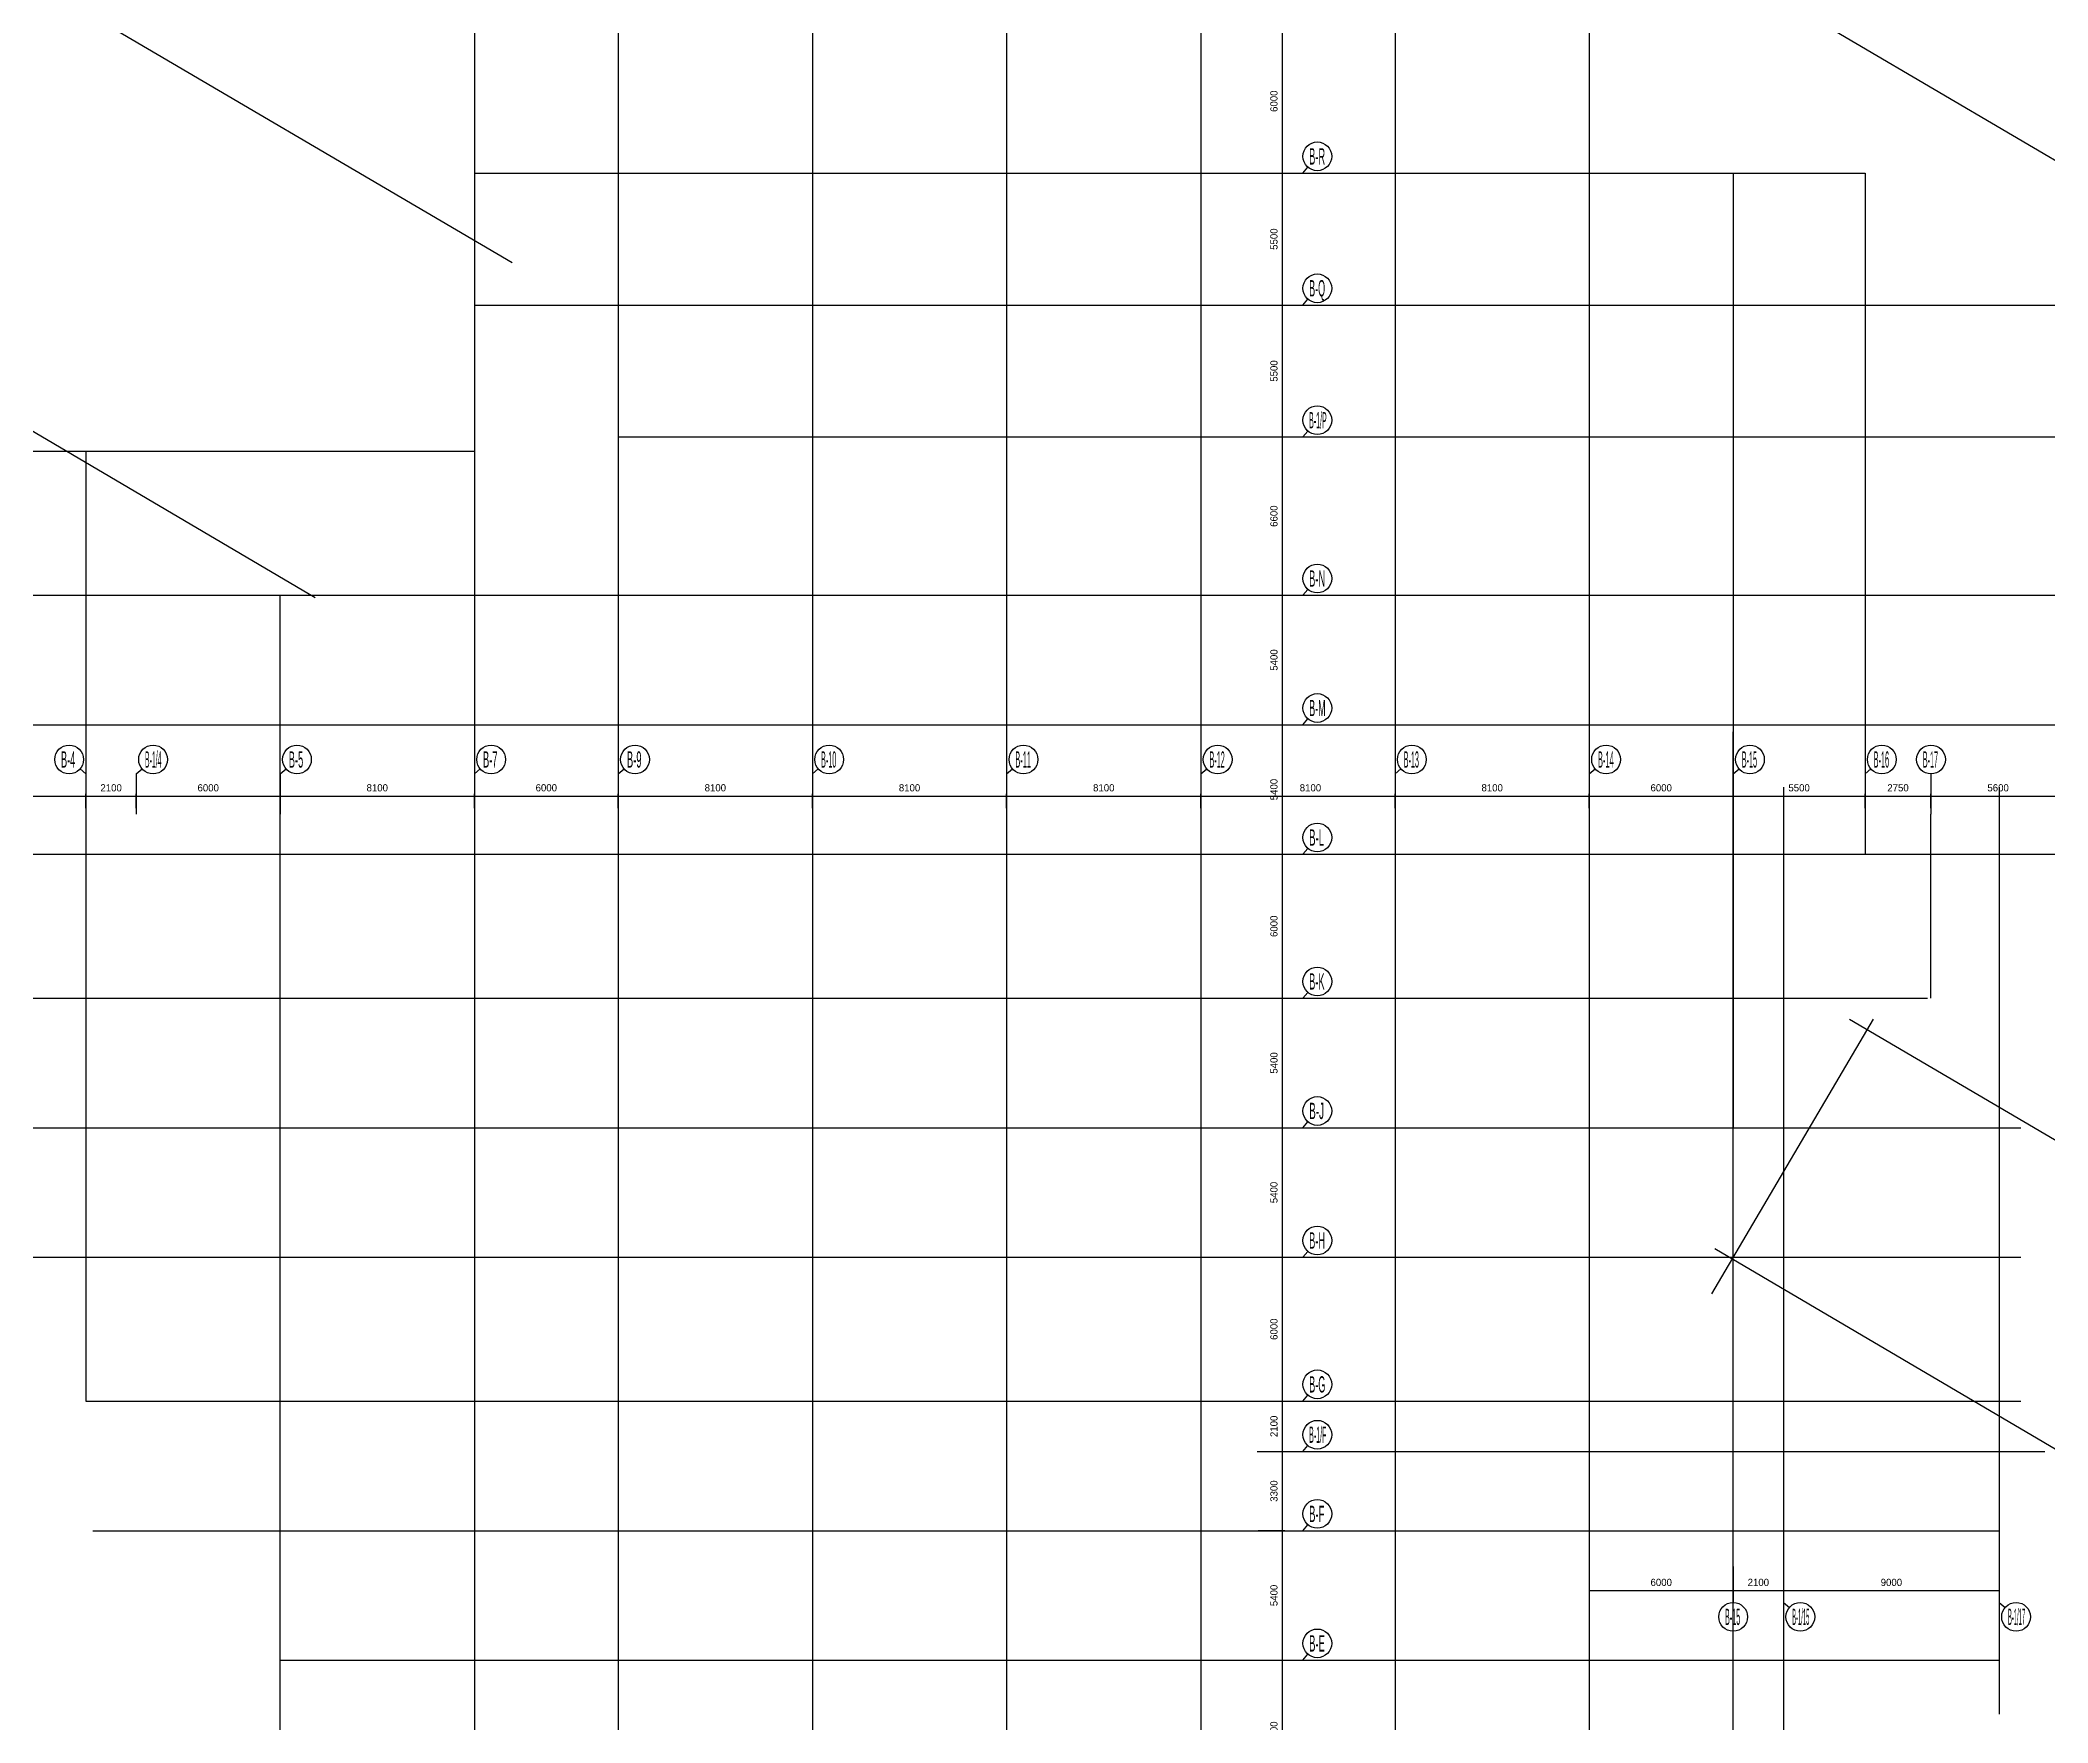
# Model space of a CAD drawing. Extents: x 25452 to 377797, y -68211 to 223293.
# Drawn here: x 70068 to 153803, y 88251 to 158408 of the extents above; entities that cross this region are included whole.
import ezdxf

# ---------------------------------------------------------------- set-up
doc = ezdxf.new("R2010")
doc.units = 0
doc.header["$LTSCALE"] = 100
doc.layers.add('dote', color=253, linetype='Continuous')
doc.layers.add('Z-AXIS', color=3, linetype='Continuous')
doc.styles.add('汉字', font='汉字')
doc.dimstyles.get("Standard").update_dxf_attribs({"dimtxt": 300, "dimasz": 100, "dimexe": 100, "dimexo": 250, "dimgap": 100, "dimtad": 0, "dimtoh": 1, "dimdec": 0, "dimzin": 0, "dimdsep": 46, "dimcen": 0.09, "dimclre": 7, "dimclrt": 7, "dimadec": 3, "dimazin": 0, "dimtfac": 1, "dimtdec": 4, "dimtofl": 0, "dimtmove": 0, "dimatfit": 3, "dimfxl": 1, "dimtolj": 1, "dimtzin": 0, "dimarcsym": 0})

# ---------------------------------------------------------------- blocks, each defined once
blk = doc.blocks.new('*D137')
at = {"layer": 'Z-AXIS', "color": 7, "linetype": 'ByBlock', "lineweight": -2}
for p, q in [((65978, 126383), (65978, 126984)), ((71978, 126383), (71978, 126984))]:
    blk.add_line(p, q, dxfattribs=at)
at = {"layer": 'Z-AXIS', "color": 0, "linetype": 'ByBlock', "lineweight": -2}
blk.add_line((65978, 126884), (71978, 126884), dxfattribs=at)
for points in [[(65978, 126884), (66078, 126901), (66078, 126868)], [(71978, 126884), (71878, 126868), (71878, 126901)]]:
    blk.add_solid(points, dxfattribs=at)
at = {"layer": 'Z-AXIS', "color": 7, "linetype": 'Continuous', "lineweight": -2, "insert": (68978, 127234), "char_height": 300, "width": 770, "attachment_point": 5, "style": '汉字'}
blk.add_mtext('6000', dxfattribs=at)
blk = doc.blocks.new('*D189')
at = {"layer": 'Z-AXIS', "color": 7, "linetype": 'ByBlock', "lineweight": -2}
for p, q in [((80078, 126383), (80078, 126984)), ((88178, 126383), (88178, 126984))]:
    blk.add_line(p, q, dxfattribs=at)
at = {"layer": 'Z-AXIS', "color": 0, "linetype": 'ByBlock', "lineweight": -2}
blk.add_line((80078, 126884), (88178, 126884), dxfattribs=at)
for points in [[(80078, 126884), (80178, 126901), (80178, 126868)], [(88178, 126884), (88078, 126868), (88078, 126901)]]:
    blk.add_solid(points, dxfattribs=at)
at = {"layer": 'Z-AXIS', "color": 7, "linetype": 'Continuous', "lineweight": -2, "insert": (84128, 127234), "char_height": 300, "width": 775, "attachment_point": 5, "style": '汉字'}
blk.add_mtext('8100', dxfattribs=at)
blk = doc.blocks.new('*D32')
at = {"layer": 'Z-AXIS', "color": 7, "linetype": 'ByBlock', "lineweight": -2}
for p, q in [((88178, 126383), (88178, 126984)), ((94178, 126383), (94178, 126984))]:
    blk.add_line(p, q, dxfattribs=at)
at = {"layer": 'Z-AXIS', "color": 0, "linetype": 'ByBlock', "lineweight": -2}
blk.add_line((88178, 126884), (94178, 126884), dxfattribs=at)
for points in [[(88178, 126884), (88278, 126901), (88278, 126868)], [(94178, 126884), (94078, 126868), (94078, 126901)]]:
    blk.add_solid(points, dxfattribs=at)
at = {"layer": 'Z-AXIS', "color": 7, "linetype": 'Continuous', "lineweight": -2, "insert": (91178, 127234), "char_height": 300, "width": 770, "attachment_point": 5, "style": '汉字'}
blk.add_mtext('6000', dxfattribs=at)
blk = doc.blocks.new('*D80')
at = {"layer": 'Z-AXIS', "color": 7, "linetype": 'ByBlock', "lineweight": -2}
for p, q in [((94178, 126383), (94178, 126984)), ((102278, 126383), (102278, 126984))]:
    blk.add_line(p, q, dxfattribs=at)
at = {"layer": 'Z-AXIS', "color": 0, "linetype": 'ByBlock', "lineweight": -2}
blk.add_line((94178, 126884), (102278, 126884), dxfattribs=at)
for points in [[(94178, 126884), (94278, 126901), (94278, 126868)], [(102278, 126884), (102178, 126868), (102178, 126901)]]:
    blk.add_solid(points, dxfattribs=at)
at = {"layer": 'Z-AXIS', "color": 7, "linetype": 'Continuous', "lineweight": -2, "insert": (98228, 127234), "char_height": 300, "width": 775, "attachment_point": 5, "style": '汉字'}
blk.add_mtext('8100', dxfattribs=at)
blk = doc.blocks.new('*D132')
at = {"layer": 'Z-AXIS', "color": 7, "linetype": 'ByBlock', "lineweight": -2}
for p, q in [((102278, 126383), (102278, 126984)), ((110378, 126383), (110378, 126984))]:
    blk.add_line(p, q, dxfattribs=at)
at = {"layer": 'Z-AXIS', "color": 0, "linetype": 'ByBlock', "lineweight": -2}
blk.add_line((102278, 126884), (110378, 126884), dxfattribs=at)
for points in [[(102278, 126884), (102378, 126901), (102378, 126868)], [(110378, 126884), (110278, 126868), (110278, 126901)]]:
    blk.add_solid(points, dxfattribs=at)
at = {"layer": 'Z-AXIS', "color": 7, "linetype": 'Continuous', "lineweight": -2, "insert": (106328, 127234), "char_height": 300, "width": 775, "attachment_point": 5, "style": '汉字'}
blk.add_mtext('8100', dxfattribs=at)
blk = doc.blocks.new('*D195')
at = {"layer": 'Z-AXIS', "color": 7, "linetype": 'ByBlock', "lineweight": -2}
for p, q in [((110378, 126383), (110378, 126984)), ((118478, 126383), (118478, 126984))]:
    blk.add_line(p, q, dxfattribs=at)
at = {"layer": 'Z-AXIS', "color": 0, "linetype": 'ByBlock', "lineweight": -2}
blk.add_line((110378, 126884), (118478, 126884), dxfattribs=at)
for points in [[(110378, 126884), (110478, 126901), (110478, 126868)], [(118478, 126884), (118378, 126868), (118378, 126901)]]:
    blk.add_solid(points, dxfattribs=at)
at = {"layer": 'Z-AXIS', "color": 7, "linetype": 'Continuous', "lineweight": -2, "insert": (114428, 127234), "char_height": 300, "width": 775, "attachment_point": 5, "style": '汉字'}
blk.add_mtext('8100', dxfattribs=at)
blk = doc.blocks.new('*D42')
at = {"layer": 'Z-AXIS', "color": 7, "linetype": 'ByBlock', "lineweight": -2}
for p, q in [((118478, 126383), (118478, 126984)), ((126578, 126383), (126578, 126984))]:
    blk.add_line(p, q, dxfattribs=at)
at = {"layer": 'Z-AXIS', "color": 0, "linetype": 'ByBlock', "lineweight": -2}
blk.add_line((118478, 126884), (126578, 126884), dxfattribs=at)
for points in [[(118478, 126884), (118578, 126901), (118578, 126868)], [(126578, 126884), (126478, 126868), (126478, 126901)]]:
    blk.add_solid(points, dxfattribs=at)
at = {"layer": 'Z-AXIS', "color": 7, "linetype": 'Continuous', "lineweight": -2, "insert": (123048, 127234), "char_height": 300, "width": 775, "attachment_point": 5, "style": '汉字'}
blk.add_mtext('8100', dxfattribs=at)
blk = doc.blocks.new('*D88')
at = {"layer": 'Z-AXIS', "color": 7, "linetype": 'ByBlock', "lineweight": -2}
for p, q in [((126578, 126383), (126578, 126984)), ((134678, 126383), (134678, 126984))]:
    blk.add_line(p, q, dxfattribs=at)
at = {"layer": 'Z-AXIS', "color": 0, "linetype": 'ByBlock', "lineweight": -2}
blk.add_line((126578, 126884), (134678, 126884), dxfattribs=at)
for points in [[(126578, 126884), (126678, 126901), (126678, 126868)], [(134678, 126884), (134578, 126868), (134578, 126901)]]:
    blk.add_solid(points, dxfattribs=at)
at = {"layer": 'Z-AXIS', "color": 7, "linetype": 'Continuous', "lineweight": -2, "insert": (130628, 127234), "char_height": 300, "width": 775, "attachment_point": 5, "style": '汉字'}
blk.add_mtext('8100', dxfattribs=at)
blk = doc.blocks.new('*D143')
at = {"layer": 'Z-AXIS', "color": 7, "linetype": 'ByBlock', "lineweight": -2}
for p, q in [((134678, 126383), (134678, 126984)), ((140678, 126383), (140678, 126984))]:
    blk.add_line(p, q, dxfattribs=at)
at = {"layer": 'Z-AXIS', "color": 0, "linetype": 'ByBlock', "lineweight": -2}
blk.add_line((134678, 126884), (140678, 126884), dxfattribs=at)
for points in [[(134678, 126884), (134778, 126901), (134778, 126868)], [(140678, 126884), (140578, 126868), (140578, 126901)]]:
    blk.add_solid(points, dxfattribs=at)
at = {"layer": 'Z-AXIS', "color": 7, "linetype": 'Continuous', "lineweight": -2, "insert": (137678, 127234), "char_height": 300, "width": 770, "attachment_point": 5, "style": '汉字'}
blk.add_mtext('6000', dxfattribs=at)
blk = doc.blocks.new('*D175')
at = {"layer": 'Z-AXIS', "color": 7, "linetype": 'ByBlock', "lineweight": -2}
for p, q in [((140678, 126383), (140678, 126984)), ((146178, 126383), (146178, 126984))]:
    blk.add_line(p, q, dxfattribs=at)
at = {"layer": 'Z-AXIS', "color": 0, "linetype": 'ByBlock', "lineweight": -2}
blk.add_line((140678, 126884), (146178, 126884), dxfattribs=at)
for points in [[(140678, 126884), (140778, 126901), (140778, 126868)], [(146178, 126884), (146078, 126868), (146078, 126901)]]:
    blk.add_solid(points, dxfattribs=at)
at = {"layer": 'Z-AXIS', "color": 7, "linetype": 'Continuous', "lineweight": -2, "insert": (143428, 127234), "char_height": 300, "width": 780, "attachment_point": 5, "style": '汉字'}
blk.add_mtext('5500', dxfattribs=at)
blk = doc.blocks.new('*D21')
at = {"layer": 'Z-AXIS', "color": 7, "linetype": 'ByBlock', "lineweight": -2}
for p, q in [((148928, 126383), (148928, 126984)), ((154528, 126383), (154528, 126984))]:
    blk.add_line(p, q, dxfattribs=at)
at = {"layer": 'Z-AXIS', "color": 0, "linetype": 'ByBlock', "lineweight": -2}
blk.add_line((148928, 126884), (154528, 126884), dxfattribs=at)
for points in [[(148928, 126884), (149028, 126901), (149028, 126868)], [(154528, 126884), (154428, 126868), (154428, 126901)]]:
    blk.add_solid(points, dxfattribs=at)
at = {"layer": 'Z-AXIS', "color": 7, "linetype": 'Continuous', "lineweight": -2, "insert": (151728, 127234), "char_height": 300, "width": 775, "attachment_point": 5, "style": '汉字'}
blk.add_mtext('5600', dxfattribs=at)
blk = doc.blocks.new('_AXISO')
blk.add_circle((0, 0), 0.5)
blk = doc.blocks.new('*D169')
at = {"layer": 'Z-AXIS', "color": 7, "linetype": 'ByBlock', "lineweight": -2}
for p, q in [((74078, 126383), (74078, 126984)), ((80078, 126383), (80078, 126984))]:
    blk.add_line(p, q, dxfattribs=at)
at = {"layer": 'Z-AXIS', "color": 0, "linetype": 'ByBlock', "lineweight": -2}
blk.add_line((74078, 126884), (80078, 126884), dxfattribs=at)
for points in [[(74078, 126884), (74178, 126901), (74178, 126868)], [(80078, 126884), (79978, 126868), (79978, 126901)]]:
    blk.add_solid(points, dxfattribs=at)
at = {"layer": 'Z-AXIS', "color": 7, "linetype": 'Continuous', "lineweight": -2, "insert": (77078, 127234), "char_height": 300, "width": 770, "attachment_point": 5, "style": '汉字'}
blk.add_mtext('6000', dxfattribs=at)
blk = doc.blocks.new('*D28')
at = {"layer": 'Z-AXIS', "color": 7, "linetype": 'ByBlock', "lineweight": -2}
for p, q in [((71978, 126383), (71978, 126984)), ((74078, 126383), (74078, 126984))]:
    blk.add_line(p, q, dxfattribs=at)
at = {"layer": 'Z-AXIS', "color": 0, "linetype": 'ByBlock', "lineweight": -2}
blk.add_line((71978, 126884), (74078, 126884), dxfattribs=at)
for points in [[(71978, 126884), (72078, 126901), (72078, 126868)], [(74078, 126884), (73978, 126868), (73978, 126901)]]:
    blk.add_solid(points, dxfattribs=at)
at = {"layer": 'Z-AXIS', "color": 7, "linetype": 'Continuous', "lineweight": -2, "insert": (73028, 127234), "char_height": 300, "width": 775, "attachment_point": 5, "style": '汉字'}
blk.add_mtext('2100', dxfattribs=at)
blk = doc.blocks.new('*D79')
at = {"layer": 'Z-AXIS', "color": 7, "linetype": 'ByBlock', "lineweight": -2}
for p, q in [((134678, 94513), (134678, 93655)), ((140678, 94513), (140678, 93655))]:
    blk.add_line(p, q, dxfattribs=at)
at = {"layer": 'Z-AXIS', "color": 0, "linetype": 'ByBlock', "lineweight": -2}
blk.add_line((140678, 93755), (134678, 93755), dxfattribs=at)
for points in [[(134678, 93755), (134778, 93771), (134778, 93738)], [(140678, 93755), (140578, 93738), (140578, 93771)]]:
    blk.add_solid(points, dxfattribs=at)
at = {"layer": 'Z-AXIS', "color": 7, "linetype": 'Continuous', "lineweight": -2, "insert": (137678, 94105), "char_height": 300, "width": 770, "attachment_point": 5, "style": '汉字'}
blk.add_mtext('6000', dxfattribs=at)
blk = doc.blocks.new('*D123')
at = {"layer": 'Z-AXIS', "color": 7, "linetype": 'ByBlock', "lineweight": -2}
for p, q in [((140678, 94513), (140678, 93655)), ((142778, 94513), (142778, 93655))]:
    blk.add_line(p, q, dxfattribs=at)
at = {"layer": 'Z-AXIS', "color": 0, "linetype": 'ByBlock', "lineweight": -2}
blk.add_line((142778, 93755), (140678, 93755), dxfattribs=at)
for points in [[(140678, 93755), (140778, 93771), (140778, 93738)], [(142778, 93755), (142678, 93738), (142678, 93771)]]:
    blk.add_solid(points, dxfattribs=at)
at = {"layer": 'Z-AXIS', "color": 7, "linetype": 'Continuous', "lineweight": -2, "insert": (141728, 94105), "char_height": 300, "width": 775, "attachment_point": 5, "style": '汉字'}
blk.add_mtext('2100', dxfattribs=at)
blk = doc.blocks.new('*D180')
at = {"layer": 'Z-AXIS', "color": 7, "linetype": 'ByBlock', "lineweight": -2}
for p, q in [((142778, 94513), (142778, 93655)), ((151778, 94513), (151778, 93655))]:
    blk.add_line(p, q, dxfattribs=at)
at = {"layer": 'Z-AXIS', "color": 0, "linetype": 'ByBlock', "lineweight": -2}
blk.add_line((151778, 93755), (142778, 93755), dxfattribs=at)
for points in [[(142778, 93755), (142878, 93771), (142878, 93738)], [(151778, 93755), (151678, 93738), (151678, 93771)]]:
    blk.add_solid(points, dxfattribs=at)
at = {"layer": 'Z-AXIS', "color": 7, "linetype": 'Continuous', "lineweight": -2, "insert": (147278, 94105), "char_height": 300, "width": 770, "attachment_point": 5, "style": '汉字'}
blk.add_mtext('9000', dxfattribs=at)
blk = doc.blocks.new('*D158')
at = {"layer": 'Z-AXIS', "color": 7, "linetype": 'ByBlock', "lineweight": -2}
for p, q in [((120866, 90863), (121977, 90863)), ((120866, 84863), (121977, 84863))]:
    blk.add_line(p, q, dxfattribs=at)
at = {"layer": 'Z-AXIS', "color": 0, "linetype": 'ByBlock', "lineweight": -2}
blk.add_line((121877, 84863), (121877, 90863), dxfattribs=at)
for points in [[(121877, 90863), (121894, 90763), (121860, 90763)], [(121877, 84863), (121860, 84963), (121894, 84963)]]:
    blk.add_solid(points, dxfattribs=at)
at = {"layer": 'Z-AXIS', "color": 7, "linetype": 'Continuous', "lineweight": -2, "insert": (121527, 87863), "char_height": 300, "width": 770, "attachment_point": 5, "rotation": 90, "style": '汉字'}
blk.add_mtext('6000', dxfattribs=at)
blk = doc.blocks.new('*D6')
at = {"layer": 'Z-AXIS', "color": 7, "linetype": 'ByBlock', "lineweight": -2}
for p, q in [((120866, 96263), (121977, 96263)), ((120866, 90863), (121977, 90863))]:
    blk.add_line(p, q, dxfattribs=at)
at = {"layer": 'Z-AXIS', "color": 0, "linetype": 'ByBlock', "lineweight": -2}
blk.add_line((121877, 90863), (121877, 96263), dxfattribs=at)
for points in [[(121877, 96263), (121894, 96163), (121860, 96163)], [(121877, 90863), (121860, 90963), (121894, 90963)]]:
    blk.add_solid(points, dxfattribs=at)
at = {"layer": 'Z-AXIS', "color": 7, "linetype": 'Continuous', "lineweight": -2, "insert": (121527, 93563), "char_height": 300, "width": 785, "attachment_point": 5, "rotation": 90, "style": '汉字'}
blk.add_mtext('5400', dxfattribs=at)
blk = doc.blocks.new('*D64')
at = {"layer": 'Z-AXIS', "color": 7, "linetype": 'ByBlock', "lineweight": -2}
for p, q in [((120866, 99563), (121977, 99563)), ((120866, 96263), (121977, 96263))]:
    blk.add_line(p, q, dxfattribs=at)
at = {"layer": 'Z-AXIS', "color": 0, "linetype": 'ByBlock', "lineweight": -2}
blk.add_line((121877, 96263), (121877, 99563), dxfattribs=at)
for points in [[(121877, 99563), (121894, 99463), (121860, 99463)], [(121877, 96263), (121860, 96363), (121894, 96363)]]:
    blk.add_solid(points, dxfattribs=at)
at = {"layer": 'Z-AXIS', "color": 7, "linetype": 'Continuous', "lineweight": -2, "insert": (121527, 97913), "char_height": 300, "width": 780, "attachment_point": 5, "rotation": 90, "style": '汉字'}
blk.add_mtext('3300', dxfattribs=at)
blk = doc.blocks.new('*D118')
at = {"layer": 'Z-AXIS', "color": 7, "linetype": 'ByBlock', "lineweight": -2}
for p, q in [((120866, 101663), (121977, 101663)), ((120866, 99563), (121977, 99563))]:
    blk.add_line(p, q, dxfattribs=at)
at = {"layer": 'Z-AXIS', "color": 0, "linetype": 'ByBlock', "lineweight": -2}
blk.add_line((121877, 99563), (121877, 101663), dxfattribs=at)
for points in [[(121877, 101663), (121894, 101563), (121860, 101563)], [(121877, 99563), (121860, 99663), (121894, 99663)]]:
    blk.add_solid(points, dxfattribs=at)
at = {"layer": 'Z-AXIS', "color": 7, "linetype": 'Continuous', "lineweight": -2, "insert": (121527, 100613), "char_height": 300, "width": 775, "attachment_point": 5, "rotation": 90, "style": '汉字'}
blk.add_mtext('2100', dxfattribs=at)
blk = doc.blocks.new('*D162')
at = {"layer": 'Z-AXIS', "color": 7, "linetype": 'ByBlock', "lineweight": -2}
for p, q in [((120866, 107663), (121977, 107663)), ((120866, 101663), (121977, 101663))]:
    blk.add_line(p, q, dxfattribs=at)
at = {"layer": 'Z-AXIS', "color": 0, "linetype": 'ByBlock', "lineweight": -2}
blk.add_line((121877, 101663), (121877, 107663), dxfattribs=at)
for points in [[(121877, 107663), (121894, 107563), (121860, 107563)], [(121877, 101663), (121860, 101763), (121894, 101763)]]:
    blk.add_solid(points, dxfattribs=at)
at = {"layer": 'Z-AXIS', "color": 7, "linetype": 'Continuous', "lineweight": -2, "insert": (121527, 104663), "char_height": 300, "width": 770, "attachment_point": 5, "rotation": 90, "style": '汉字'}
blk.add_mtext('6000', dxfattribs=at)
blk = doc.blocks.new('*D12')
at = {"layer": 'Z-AXIS', "color": 7, "linetype": 'ByBlock', "lineweight": -2}
for p, q in [((120866, 113063), (121977, 113063)), ((120866, 107663), (121977, 107663))]:
    blk.add_line(p, q, dxfattribs=at)
at = {"layer": 'Z-AXIS', "color": 0, "linetype": 'ByBlock', "lineweight": -2}
blk.add_line((121877, 107663), (121877, 113063), dxfattribs=at)
for points in [[(121877, 113063), (121894, 112963), (121860, 112963)], [(121877, 107663), (121860, 107763), (121894, 107763)]]:
    blk.add_solid(points, dxfattribs=at)
at = {"layer": 'Z-AXIS', "color": 7, "linetype": 'Continuous', "lineweight": -2, "insert": (121527, 110363), "char_height": 300, "width": 785, "attachment_point": 5, "rotation": 90, "style": '汉字'}
blk.add_mtext('5400', dxfattribs=at)
blk = doc.blocks.new('*D134')
at = {"layer": 'Z-AXIS', "color": 7, "linetype": 'ByBlock', "lineweight": -2}
for p, q in [((120866, 118463), (121977, 118463)), ((120866, 113063), (121977, 113063))]:
    blk.add_line(p, q, dxfattribs=at)
at = {"layer": 'Z-AXIS', "color": 0, "linetype": 'ByBlock', "lineweight": -2}
blk.add_line((121877, 113063), (121877, 118463), dxfattribs=at)
for points in [[(121877, 118463), (121894, 118363), (121860, 118363)], [(121877, 113063), (121860, 113163), (121894, 113163)]]:
    blk.add_solid(points, dxfattribs=at)
at = {"layer": 'Z-AXIS', "color": 7, "linetype": 'Continuous', "lineweight": -2, "insert": (121527, 115763), "char_height": 300, "width": 785, "attachment_point": 5, "rotation": 90, "style": '汉字'}
blk.add_mtext('5400', dxfattribs=at)
blk = doc.blocks.new('*D187')
at = {"layer": 'Z-AXIS', "color": 7, "linetype": 'ByBlock', "lineweight": -2}
for p, q in [((120866, 124463), (121977, 124463)), ((120866, 118463), (121977, 118463))]:
    blk.add_line(p, q, dxfattribs=at)
at = {"layer": 'Z-AXIS', "color": 0, "linetype": 'ByBlock', "lineweight": -2}
blk.add_line((121877, 118463), (121877, 124463), dxfattribs=at)
for points in [[(121877, 124463), (121894, 124363), (121860, 124363)], [(121877, 118463), (121860, 118563), (121894, 118563)]]:
    blk.add_solid(points, dxfattribs=at)
at = {"layer": 'Z-AXIS', "color": 7, "linetype": 'Continuous', "lineweight": -2, "insert": (121527, 121463), "char_height": 300, "width": 770, "attachment_point": 5, "rotation": 90, "style": '汉字'}
blk.add_mtext('6000', dxfattribs=at)
blk = doc.blocks.new('*D31')
at = {"layer": 'Z-AXIS', "color": 7, "linetype": 'ByBlock', "lineweight": -2}
for p, q in [((120866, 129863), (121977, 129863)), ((120866, 124463), (121977, 124463))]:
    blk.add_line(p, q, dxfattribs=at)
at = {"layer": 'Z-AXIS', "color": 0, "linetype": 'ByBlock', "lineweight": -2}
blk.add_line((121877, 124463), (121877, 129863), dxfattribs=at)
for points in [[(121877, 129863), (121894, 129763), (121860, 129763)], [(121877, 124463), (121860, 124563), (121894, 124563)]]:
    blk.add_solid(points, dxfattribs=at)
at = {"layer": 'Z-AXIS', "color": 7, "linetype": 'Continuous', "lineweight": -2, "insert": (121527, 127163), "char_height": 300, "width": 785, "attachment_point": 5, "rotation": 90, "style": '汉字'}
blk.add_mtext('5400', dxfattribs=at)
blk = doc.blocks.new('*D83')
at = {"layer": 'Z-AXIS', "color": 7, "linetype": 'ByBlock', "lineweight": -2}
for p, q in [((120866, 135263), (121977, 135263)), ((120866, 129863), (121977, 129863))]:
    blk.add_line(p, q, dxfattribs=at)
at = {"layer": 'Z-AXIS', "color": 0, "linetype": 'ByBlock', "lineweight": -2}
blk.add_line((121877, 129863), (121877, 135263), dxfattribs=at)
for points in [[(121877, 135263), (121894, 135163), (121860, 135163)], [(121877, 129863), (121860, 129963), (121894, 129963)]]:
    blk.add_solid(points, dxfattribs=at)
at = {"layer": 'Z-AXIS', "color": 7, "linetype": 'Continuous', "lineweight": -2, "insert": (121527, 132563), "char_height": 300, "width": 785, "attachment_point": 5, "rotation": 90, "style": '汉字'}
blk.add_mtext('5400', dxfattribs=at)
blk = doc.blocks.new('*D130')
at = {"layer": 'Z-AXIS', "color": 7, "linetype": 'ByBlock', "lineweight": -2}
for p, q in [((120866, 141863), (121977, 141863)), ((120866, 135263), (121977, 135263))]:
    blk.add_line(p, q, dxfattribs=at)
at = {"layer": 'Z-AXIS', "color": 0, "linetype": 'ByBlock', "lineweight": -2}
blk.add_line((121877, 135263), (121877, 141863), dxfattribs=at)
for points in [[(121877, 141863), (121894, 141763), (121860, 141763)], [(121877, 135263), (121860, 135363), (121894, 135363)]]:
    blk.add_solid(points, dxfattribs=at)
at = {"layer": 'Z-AXIS', "color": 7, "linetype": 'Continuous', "lineweight": -2, "insert": (121527, 138563), "char_height": 300, "width": 765, "attachment_point": 5, "rotation": 90, "style": '汉字'}
blk.add_mtext('6600', dxfattribs=at)
blk = doc.blocks.new('*D192')
at = {"layer": 'Z-AXIS', "color": 7, "linetype": 'ByBlock', "lineweight": -2}
for p, q in [((120866, 147363), (121977, 147363)), ((120866, 141863), (121977, 141863))]:
    blk.add_line(p, q, dxfattribs=at)
at = {"layer": 'Z-AXIS', "color": 0, "linetype": 'ByBlock', "lineweight": -2}
blk.add_line((121877, 141863), (121877, 147363), dxfattribs=at)
for points in [[(121877, 147363), (121894, 147263), (121860, 147263)], [(121877, 141863), (121860, 141963), (121894, 141963)]]:
    blk.add_solid(points, dxfattribs=at)
at = {"layer": 'Z-AXIS', "color": 7, "linetype": 'Continuous', "lineweight": -2, "insert": (121527, 144613), "char_height": 300, "width": 780, "attachment_point": 5, "rotation": 90, "style": '汉字'}
blk.add_mtext('5500', dxfattribs=at)
blk = doc.blocks.new('*D40')
at = {"layer": 'Z-AXIS', "color": 7, "linetype": 'ByBlock', "lineweight": -2}
for p, q in [((120866, 152863), (121977, 152863)), ((120866, 147363), (121977, 147363))]:
    blk.add_line(p, q, dxfattribs=at)
at = {"layer": 'Z-AXIS', "color": 0, "linetype": 'ByBlock', "lineweight": -2}
blk.add_line((121877, 147363), (121877, 152863), dxfattribs=at)
for points in [[(121877, 152863), (121894, 152763), (121860, 152763)], [(121877, 147363), (121860, 147463), (121894, 147463)]]:
    blk.add_solid(points, dxfattribs=at)
at = {"layer": 'Z-AXIS', "color": 7, "linetype": 'Continuous', "lineweight": -2, "insert": (121527, 150113), "char_height": 300, "width": 780, "attachment_point": 5, "rotation": 90, "style": '汉字'}
blk.add_mtext('5500', dxfattribs=at)
blk = doc.blocks.new('*D87')
at = {"layer": 'Z-AXIS', "color": 7, "linetype": 'ByBlock', "lineweight": -2}
for p, q in [((120866, 158863), (121977, 158863)), ((120866, 152863), (121977, 152863))]:
    blk.add_line(p, q, dxfattribs=at)
at = {"layer": 'Z-AXIS', "color": 0, "linetype": 'ByBlock', "lineweight": -2}
blk.add_line((121877, 152863), (121877, 158863), dxfattribs=at)
for points in [[(121877, 158863), (121894, 158763), (121860, 158763)], [(121877, 152863), (121860, 152963), (121894, 152963)]]:
    blk.add_solid(points, dxfattribs=at)
at = {"layer": 'Z-AXIS', "color": 7, "linetype": 'Continuous', "lineweight": -2, "insert": (121527, 155863), "char_height": 300, "width": 770, "attachment_point": 5, "rotation": 90, "style": '汉字'}
blk.add_mtext('6000', dxfattribs=at)
blk = doc.blocks.new('*D104')
at = {"layer": 'Z-AXIS', "color": 7, "linetype": 'ByBlock', "lineweight": -2}
for p, q in [((146178, 126383), (146178, 126984)), ((148928, 126383), (148928, 126984))]:
    blk.add_line(p, q, dxfattribs=at)
at = {"layer": 'Z-AXIS', "color": 0, "linetype": 'ByBlock', "lineweight": -2}
blk.add_line((146178, 126884), (148928, 126884), dxfattribs=at)
for points in [[(146178, 126884), (146278, 126901), (146278, 126868)], [(148928, 126884), (148828, 126868), (148828, 126901)]]:
    blk.add_solid(points, dxfattribs=at)
at = {"layer": 'Z-AXIS', "color": 7, "linetype": 'Continuous', "lineweight": -2, "insert": (147553, 127234), "char_height": 300, "width": 780, "attachment_point": 5, "style": '汉字'}
blk.add_mtext('2750', dxfattribs=at)

msp = doc.modelspace()

# ---------------------------------------------------------------- linework, layer by layer
at = {"layer": 'dote'}
for p, q in [((88177.6, 218687.9), (88177.7, 75280)), ((94177.6, 218688), (94177.7, 70280)), ((102278, 218688), (102278, 63862.7)), ((110378, 218688), (110378, 65362.7)), ((118477.6, 218687.9), (118477.6, 63864)), ((126578, 218688), (126578, 65862.7)), ((134678, 218688), (134678, 60862.7)), ((50698.1, 172095.4), (89753.7, 149131.5)), ((200243.4, 126256.1), (135433.8, 164362.7)), ((42487, 158130.5), (81542.7, 135166.6)), ((88177.6, 152862.7), (146177.6, 152862.7)), ((140677.6, 152862.7), (140677.6, 113062.7)), ((146177.6, 152862.7), (146177.6, 124462.7)), ((88177.6, 147362.7), (154527.6, 147362.7)), ((94177.6, 141862.7), (154527.6, 141862.7)), ((88177.7, 141262.7), (46208.1, 141262.7)), ((71977.6, 141262.7), (71977.6, 101662.7)), ((46449, 135262.7), (159877.6, 135262.7)), ((80077.6, 79862.7), (80077.6, 135262.7)), ((46665.7, 129862.7), (160983.1, 129862.7)), ((140678, 64763.2), (140678, 129562.7)), ((142778, 127262.7), (142778, 69862.7)), ((151777.6, 127262.7), (151777.6, 88612.7)), ((148927.6, 118462.7), (148927.6, 126132.6)), ((46882.5, 124462.7), (160066.8, 124462.7)), ((47123.4, 118462.7), (148777.6, 118462.7)), ((146515.3, 117593.3), (139779.7, 106137.8)), ((145533.4, 117590.6), (195225.2, 88372.8)), ((63877.6, 113062.7), (152677.6, 113062.7)), ((139907.3, 108022), (184810.6, 81619.8)), ((65727.6, 107663), (152678, 107663)), ((71977.6, 101662.7), (152677.6, 101662.7)), ((120828.8, 99562.7), (153677.6, 99562.7)), ((72269.5, 96262.7), (151777.6, 96262.7)), ((80077.6, 90862.7), (151777.6, 90862.7))]:
    msp.add_line(p, q, dxfattribs=at)
at = {"layer": 'Z-AXIS'}
for p, q in [((120865.6, 152862.7), (122733.2, 152862.7)), ((122733.2, 152862.7), (122942.7, 153107.2)), ((122733.2, 147362.7), (122942.7, 147607.2)), ((120865.6, 147362.7), (122733.2, 147362.7)), ((120865.6, 141862.7), (122733.2, 141862.7)), ((122733.2, 141862.7), (122942.7, 142107.2)), ((120865.6, 135262.7), (122733.2, 135262.7)), ((122733.2, 135262.7), (122942.7, 135507.2)), ((120865.6, 129862.7), (122733.2, 129862.7)), ((122733.2, 129862.7), (122942.7, 130107.2)), ((71977.6, 127816.1), (71733.2, 128025.6)), ((71977.6, 127816.1), (71977.6, 126132.6)), ((74077.6, 127816.1), (74322.1, 128025.6)), ((74077.6, 127816.1), (74077.6, 126132.6)), ((80077.6, 127816.1), (80322.1, 128025.6)), ((80077.6, 127816.1), (80077.6, 126132.6)), ((88177.6, 127816.1), (88422.1, 128025.6)), ((88177.6, 127816.1), (88177.6, 126132.6)), ((94177.6, 127816.1), (94422.1, 128025.6)), ((94177.6, 127816.1), (94177.6, 126132.6)), ((102277.6, 127816.1), (102522.1, 128025.6)), ((102277.6, 127816.1), (102277.6, 126132.6)), ((110377.6, 127816.1), (110622.1, 128025.6)), ((110377.6, 127816.1), (110377.6, 126132.6)), ((118477.6, 127816.1), (118722.1, 128025.6)), ((118477.6, 127816.1), (118477.6, 126132.6)), ((126577.6, 127816.1), (126822.1, 128025.6)), ((126577.6, 127816.1), (126577.6, 126132.6)), ((134677.6, 127816.1), (134922.1, 128025.6)), ((134677.6, 127816.1), (134677.6, 126132.6)), ((140677.6, 127816.1), (140922.1, 128025.6)), ((140677.6, 127816.1), (140677.6, 126132.6)), ((146177.6, 127816.1), (146422.1, 128025.6)), ((146177.6, 127816.1), (146177.6, 126132.6)), ((148927.6, 127816.1), (148927.6, 126132.6)), ((148927.6, 127816.1), (148927.6, 126132.6)), ((120865.6, 124462.7), (122733.2, 124462.7)), ((122733.2, 124462.7), (122942.7, 124707.2)), ((120865.6, 118462.7), (122733.2, 118462.7)), ((122733.2, 118462.7), (122942.7, 118707.2)), ((120865.6, 113062.7), (122733.2, 113062.7)), ((122733.2, 113062.7), (122942.7, 113307.2)), ((120865.6, 107662.7), (122733.2, 107662.7)), ((122733.2, 107662.7), (122942.7, 107907.2)), ((120865.6, 101662.7), (122733.2, 101662.7)), ((122733.2, 101662.7), (122942.7, 101907.2)), ((122733.2, 99562.7), (122942.7, 99807.2)), ((120865.6, 99562.7), (122733.2, 99562.7)), ((122733.2, 96262.7), (122942.7, 96507.2)), ((120865.6, 96262.7), (122733.2, 96262.7)), ((140677.6, 94763.2), (140677.6, 93269.6)), ((142777.6, 94763.2), (142777.6, 93269.6)), ((151777.6, 94763.2), (151777.6, 93269.6)), ((142777.6, 93269.6), (143022.1, 93060)), ((151777.6, 93269.6), (152022.1, 93060)), ((120865.6, 90862.7), (122733.2, 90862.7)), ((122733.2, 90862.7), (122942.7, 91107.2))]:
    msp.add_line(p, q, dxfattribs=at)

# ---------------------------------------------------------------- block references
ref = msp.add_blockref('_AXISO', (123333.2, 153562.7), dxfattribs=dict(at, xscale=1199.999999999997, yscale=1200, rotation=359.9996457873846))
ref.add_attrib('A', 'B-R', (122993.7, 153223.3), dxfattribs={"height": 678.82, "style": '汉字', "width": 0.42623})
ref = msp.add_blockref('_AXISO', (123333.2, 148062.7), dxfattribs=dict(at, xscale=1199.999999999997, yscale=1200, rotation=359.9996457873846))
ref.add_attrib('A', 'B-Q', (122993.7, 147723.3), dxfattribs={"height": 678.82, "style": '汉字', "width": 0.412698})
ref = msp.add_blockref('_AXISO', (123333.2, 142562.7), dxfattribs=dict(at, xscale=1199.999999999997, yscale=1200, rotation=359.9996457873846))
ref.add_attrib('A', 'B-1/P', (122993.7, 142223.3), dxfattribs={"height": 678.82, "style": '汉字', "width": 0.257426})
ref = msp.add_blockref('_AXISO', (123333.2, 135962.7), dxfattribs=dict(at, xscale=1199.999999999997, yscale=1200, rotation=359.9996457873846))
ref.add_attrib('A', 'B-N', (122993.7, 135623.3), dxfattribs={"height": 678.82, "style": '汉字', "width": 0.42623})
ref = msp.add_blockref('_AXISO', (123333.2, 130562.7), dxfattribs=dict(at, xscale=1199.999999999997, yscale=1200, rotation=359.9996457873846))
ref.add_attrib('A', 'B-M', (122993.7, 130223.3), dxfattribs={"height": 678.82, "style": '汉字', "width": 0.412698})
ref = msp.add_blockref('_AXISO', (71277.6, 128416.1), dxfattribs=dict(at, xscale=1199.999999999997, yscale=1200, rotation=359.9996457873846))
ref.add_attrib('A', 'B-4', (70938.2, 128076.7), dxfattribs={"height": 678.82, "style": '汉字', "width": 0.419355})
ref = msp.add_blockref('_AXISO', (74777.6, 128416.1), dxfattribs=dict(at, xscale=1199.999999999997, yscale=1200, rotation=359.9996457873846))
ref.add_attrib('A', 'B-1/4', (74438.2, 128076.7), dxfattribs={"height": 678.82, "style": '汉字', "width": 0.254902})
ref = msp.add_blockref('_AXISO', (80777.6, 128416.1), dxfattribs=dict(at, xscale=1199.999999999997, yscale=1200, rotation=359.9996457873846))
ref.add_attrib('A', 'B-5', (80438.2, 128076.7), dxfattribs={"height": 678.82, "style": '汉字', "width": 0.42623})
ref = msp.add_blockref('_AXISO', (88877.6, 128416.1), dxfattribs=dict(at, xscale=1199.999999999997, yscale=1200, rotation=359.9996457873846))
ref.add_attrib('A', 'B-7', (88538.2, 128076.7), dxfattribs={"height": 678.82, "style": '汉字', "width": 0.42623})
ref = msp.add_blockref('_AXISO', (94877.6, 128416.1), dxfattribs=dict(at, xscale=1199.999999999997, yscale=1200, rotation=359.9996457873846))
ref.add_attrib('A', 'B-9', (94538.2, 128076.7), dxfattribs={"height": 678.82, "style": '汉字', "width": 0.433333})
ref = msp.add_blockref('_AXISO', (102977.6, 128416.1), dxfattribs=dict(at, xscale=1199.999999999997, yscale=1200, rotation=359.9996457873846))
ref.add_attrib('A', 'B-10', (102638.2, 128076.7), dxfattribs={"height": 678.82, "style": '汉字', "width": 0.320988})
ref = msp.add_blockref('_AXISO', (111077.6, 128416.1), dxfattribs=dict(at, xscale=1199.999999999997, yscale=1200, rotation=359.9996457873846))
ref.add_attrib('A', 'B-11', (110738.2, 128076.7), dxfattribs={"height": 678.82, "style": '汉字', "width": 0.342105})
ref = msp.add_blockref('_AXISO', (119177.6, 128416.1), dxfattribs=dict(at, xscale=1199.999999999997, yscale=1200, rotation=359.9996457873846))
ref.add_attrib('A', 'B-12', (118838.2, 128076.7), dxfattribs={"height": 678.82, "style": '汉字', "width": 0.320988})
ref = msp.add_blockref('_AXISO', (127277.6, 128416.1), dxfattribs=dict(at, xscale=1199.999999999997, yscale=1200, rotation=359.9996457873846))
ref.add_attrib('A', 'B-13', (126938.2, 128076.7), dxfattribs={"height": 678.82, "style": '汉字', "width": 0.320988})
ref = msp.add_blockref('_AXISO', (135377.6, 128416.1), dxfattribs=dict(at, xscale=1199.999999999997, yscale=1200, rotation=359.9996457873846))
ref.add_attrib('A', 'B-14', (135038.2, 128076.7), dxfattribs={"height": 678.82, "style": '汉字', "width": 0.317073})
ref = msp.add_blockref('_AXISO', (141377.6, 128416.1), dxfattribs=dict(at, xscale=1199.999999999997, yscale=1200, rotation=359.9996457873846))
ref.add_attrib('A', 'B-15', (141038.2, 128076.7), dxfattribs={"height": 678.82, "style": '汉字', "width": 0.320988})
ref = msp.add_blockref('_AXISO', (146877.6, 128416.1), dxfattribs=dict(at, xscale=1199.999999999997, yscale=1200, rotation=359.9996457873846))
ref.add_attrib('A', 'B-16', (146538.2, 128076.7), dxfattribs={"height": 678.82, "style": '汉字', "width": 0.325})
ref = msp.add_blockref('_AXISO', (148927.6, 128416.1), dxfattribs=dict(at, xscale=1199.999999999997, yscale=1200, rotation=359.9996457873846))
ref.add_attrib('A', 'B-17', (148588.2, 128076.7), dxfattribs={"height": 678.82, "style": '汉字', "width": 0.320988})
ref = msp.add_blockref('_AXISO', (123333.2, 125162.7), dxfattribs=dict(at, xscale=1199.999999999997, yscale=1200, rotation=359.9996457873846))
ref.add_attrib('A', 'B-L', (122993.7, 124823.3), dxfattribs={"height": 678.82, "style": '汉字', "width": 0.440678})
ref = msp.add_blockref('_AXISO', (123333.2, 119162.7), dxfattribs=dict(at, xscale=1199.999999999997, yscale=1200, rotation=359.9996457873846))
ref.add_attrib('A', 'B-K', (122993.7, 118823.3), dxfattribs={"height": 678.82, "style": '汉字', "width": 0.42623})
ref = msp.add_blockref('_AXISO', (123333.2, 113762.7), dxfattribs=dict(at, xscale=1199.999999999997, yscale=1200, rotation=359.9996457873846))
ref.add_attrib('A', 'B-J', (122993.7, 113423.3), dxfattribs={"height": 678.82, "style": '汉字', "width": 0.45614})
ref = msp.add_blockref('_AXISO', (123333.2, 108362.7), dxfattribs=dict(at, xscale=1199.999999999997, yscale=1200, rotation=359.9996457873846))
ref.add_attrib('A', 'B-H', (122993.7, 108023.3), dxfattribs={"height": 678.82, "style": '汉字', "width": 0.42623})
ref = msp.add_blockref('_AXISO', (123333.2, 102362.7), dxfattribs=dict(at, xscale=1199.999999999997, yscale=1200, rotation=359.9996457873846))
ref.add_attrib('A', 'B-G', (122993.7, 102023.3), dxfattribs={"height": 678.82, "style": '汉字', "width": 0.419355})
ref = msp.add_blockref('_AXISO', (123333.2, 100262.7), dxfattribs=dict(at, xscale=1199.999999999997, yscale=1200, rotation=359.9996457873846))
ref.add_attrib('A', 'B-1/F', (122993.7, 99923.3), dxfattribs={"height": 678.82, "style": '汉字', "width": 0.26})
ref = msp.add_blockref('_AXISO', (123333.2, 96962.7), dxfattribs=dict(at, xscale=1199.999999999997, yscale=1200, rotation=359.9996457873846))
ref.add_attrib('A', 'B-F', (122993.7, 96623.3), dxfattribs={"height": 678.82, "style": '汉字', "width": 0.433333})
ref = msp.add_blockref('_AXISO', (140677.6, 92669.6), dxfattribs=dict(at, xscale=1199.999999999997, yscale=1200, rotation=359.9996457873846))
ref.add_attrib('A', 'B-15', (140338.2, 92330.2), dxfattribs={"height": 678.82, "style": '汉字', "width": 0.320988})
ref = msp.add_blockref('_AXISO', (143477.6, 92669.6), dxfattribs=dict(at, xscale=1199.999999999997, yscale=1200, rotation=359.9996457873846))
ref.add_attrib('A', 'B-1/15', (143138.2, 92330.2), dxfattribs={"height": 678.82, "style": '汉字', "width": 0.214876})
ref = msp.add_blockref('_AXISO', (152477.6, 92669.6), dxfattribs=dict(at, xscale=1199.999999999997, yscale=1200, rotation=359.9996457873846))
ref.add_attrib('A', 'B-1/17', (152138.2, 92330.2), dxfattribs={"height": 678.82, "style": '汉字', "width": 0.214876})
ref = msp.add_blockref('_AXISO', (123333.2, 91562.7), dxfattribs=dict(at, xscale=1199.999999999997, yscale=1200, rotation=359.9996457873846))
ref.add_attrib('A', 'B-E', (122993.7, 91223.3), dxfattribs={"height": 678.82, "style": '汉字', "width": 0.433333})

# ---------------------------------------------------------------- dimensions: what is measured, and where the dimension line sits
for base, p1, p2, picture, middle in [((121877.1, 158862.7), (120615.6, 152862.7), (120615.6, 158862.7), '*D87', (121527.1, 155862.7)), ((121877.1, 152862.7), (120615.6, 147362.7), (120615.6, 152862.7), '*D40', (121527.1, 150112.7)), ((121877.1, 147362.7), (120615.6, 141862.7), (120615.6, 147362.7), '*D192', (121527.1, 144612.7)), ((121877.1, 141862.7), (120615.6, 135262.7), (120615.6, 141862.7), '*D130', (121527.1, 138562.7)), ((121877.1, 135262.7), (120615.6, 129862.7), (120615.6, 135262.7), '*D83', (121527.1, 132562.7)), ((121877.1, 129862.7), (120615.6, 124462.7), (120615.6, 129862.7), '*D31', (121527.1, 127162.7)), ((121877.1, 124462.7), (120615.6, 118462.7), (120615.6, 124462.7), '*D187', (121527.1, 121462.7)), ((121877.1, 118462.7), (120615.6, 113062.7), (120615.6, 118462.7), '*D134', (121527.1, 115762.7)), ((121877.1, 113062.7), (120615.6, 107662.7), (120615.6, 113062.7), '*D12', (121527.1, 110362.7)), ((121877.1, 107662.7), (120615.6, 101662.7), (120615.6, 107662.7), '*D162', (121527.1, 104662.7)), ((121877.1, 101662.7), (120615.6, 99562.7), (120615.6, 101662.7), '*D118', (121527.1, 100612.7)), ((121877.1, 99562.7), (120615.6, 96262.7), (120615.6, 99562.7), '*D64', (121527.1, 97912.7)), ((121877.1, 96262.7), (120615.6, 90862.7), (120615.6, 96262.7), '*D6', (121527.1, 93562.7)), ((121877.1, 90862.7), (120615.6, 84862.7), (120615.6, 90862.7), '*D158', (121527.1, 87862.7))]:
    dim = msp.add_linear_dim(base=base, p1=p1, p2=p2, angle=90, dimstyle='Standard', dxfattribs=at)
    dim.commit()
    dim.dimension.update_dxf_attribs({"geometry": picture, "text_midpoint": middle})
for base, p1, p2, picture, middle in [((71977.6, 126884.4), (65977.6, 126132.6), (71977.6, 126132.6), '*D137', (68977.6, 127234.4)), ((74077.6, 126884.4), (71977.6, 126132.6), (74077.6, 126132.6), '*D28', (73027.6, 127234.4)), ((80077.6, 126884.4), (74077.6, 126132.6), (80077.6, 126132.6), '*D169', (77077.6, 127234.4)), ((88177.6, 126884.4), (80077.6, 126132.6), (88177.6, 126132.6), '*D189', (84127.6, 127234.4)), ((94177.6, 126884.4), (88177.6, 126132.6), (94177.6, 126132.6), '*D32', (91177.6, 127234.4)), ((102277.6, 126884.4), (94177.6, 126132.6), (102277.6, 126132.6), '*D80', (98227.6, 127234.4)), ((110377.6, 126884.4), (102277.6, 126132.6), (110377.6, 126132.6), '*D132', (106327.6, 127234.4)), ((118477.6, 126884.4), (110377.6, 126132.6), (118477.6, 126132.6), '*D195', (114427.6, 127234.4)), ((126577.6, 126884.4), (118477.6, 126132.6), (126577.6, 126132.6), '*D42', (123047.6, 127234.4)), ((134677.6, 126884.4), (126577.6, 126132.6), (134677.6, 126132.6), '*D88', (130627.6, 127234.4)), ((140677.6, 126884.4), (134677.6, 126132.6), (140677.6, 126132.6), '*D143', (137677.6, 127234.4)), ((146177.6, 126884.4), (140677.6, 126132.6), (146177.6, 126132.6), '*D175', (143427.6, 127234.4)), ((148927.6, 126884.4), (146177.6, 126132.6), (148927.6, 126132.6), '*D104', (147552.6, 127234.4)), ((154527.6, 126884.4), (148927.6, 126132.6), (154527.6, 126132.6), '*D21', (151727.6, 127234.4)), ((134677.6, 93754.8), (140677.6, 94763.2), (134677.6, 94763.2), '*D79', (137677.6, 94104.8)), ((140677.6, 93754.8), (142777.6, 94763.2), (140677.6, 94763.2), '*D123', (141727.6, 94104.8)), ((142777.6, 93754.8), (151777.6, 94763.2), (142777.6, 94763.2), '*D180', (147277.6, 94104.8))]:
    dim = msp.add_linear_dim(base=base, p1=p1, p2=p2, dimstyle='Standard', dxfattribs=at)
    dim.commit()
    dim.dimension.update_dxf_attribs({"geometry": picture, "text_midpoint": middle})

doc.saveas('drawing.dxf')
